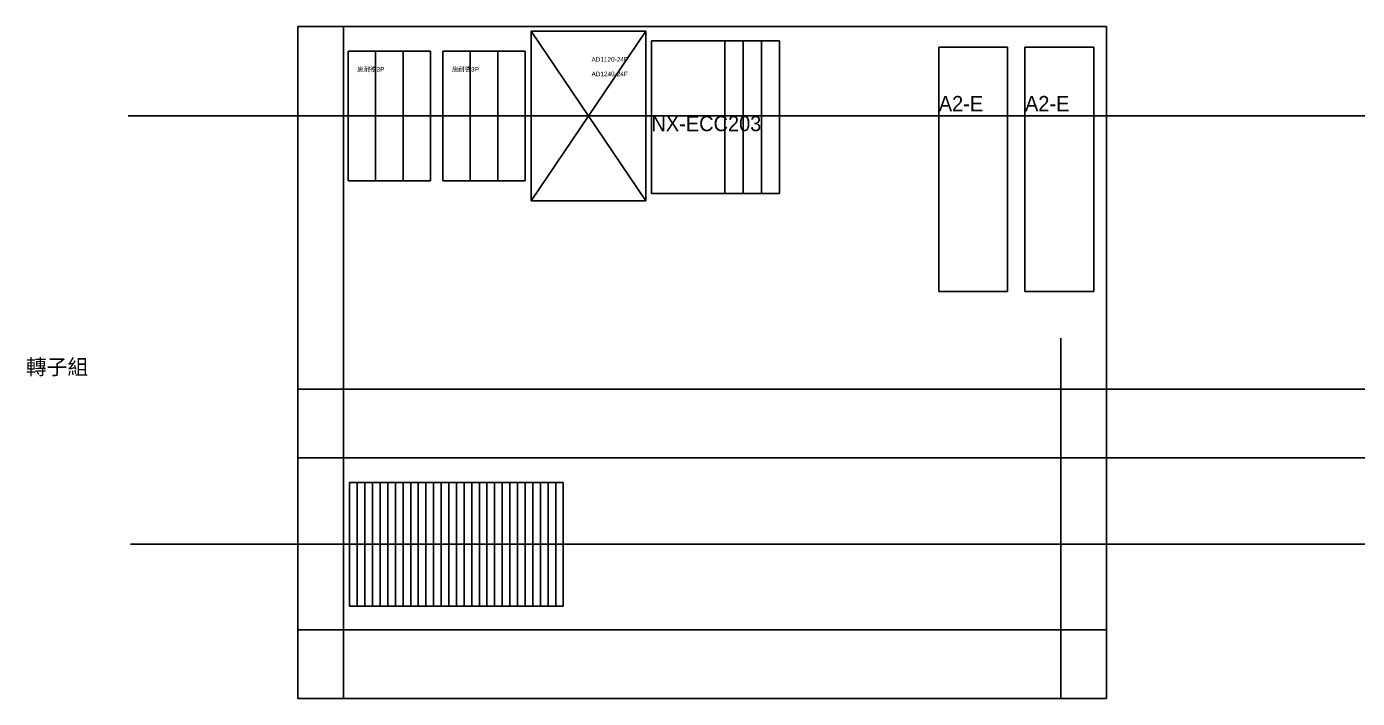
# Model space of a CAD drawing. Header units: millimetres. Extents: x -1938 to 2299, y -1655 to 1008.
# Drawn here: x 377 to 1249, y -761 to -321 of the extents above; entities that cross this region are included whole.
import ezdxf

# ---------------------------------------------------------------- set-up
doc = ezdxf.new("R2010")
doc.units = ezdxf.units.MM
doc.styles.add('註記', font='arial.ttf', dxfattribs={"height": 3})

msp = doc.modelspace()

# ---------------------------------------------------------------- linework, layer by layer
for p, q in [((1085, -321), (555, -321)), ((555, -761), (555, -321)), ((585, -761), (585, -321)), ((1085, -761), (1085, -321)), ((783, -324), (708, -324)), ((708, -324), (708, -435)), ((783, -324), (708, -435)), ((783, -435), (708, -324)), ((783, -324), (783, -435)), ((786.75, -330.26), (786.75, -430.26)), ((834.75, -330.26), (786.75, -330.26)), ((834.75, -330.26), (834.75, -430.26)), ((846.75, -330.26), (834.75, -330.26)), ((834.75, -330.26), (834.75, -430.26)), ((846.75, -430.26), (846.75, -330.26)), ((846.75, -330.26), (846.75, -430.26)), ((858.75, -330.26), (846.75, -330.26)), ((858.75, -430.26), (858.75, -330.26)), ((858.75, -330.26), (858.75, -430.26)), ((870.75, -330.26), (858.75, -330.26)), ((870.75, -430.26), (870.75, -330.26)), ((588, -422), (588, -337)), ((642, -337), (588, -337)), ((606, -422), (606, -337)), ((624, -422), (624, -337)), ((642, -422), (642, -337)), ((650, -422), (650, -337)), ((704, -337), (650, -337)), ((668, -422), (668, -337)), ((686, -422), (686, -337)), ((704, -422), (704, -337)), ((975, -334.5), (975, -494.5)), ((1020, -334.5), (975, -334.5)), ((1020, -494.5), (1020, -334.5)), ((1031.5, -334.5), (1031.5, -494.5)), ((1076.5, -334.5), (1031.5, -334.5)), ((1076.5, -494.5), (1076.5, -334.5)), ((444, -379.5), (2267.5, -379.5)), ((642, -422), (588, -422)), ((704, -422), (650, -422)), ((783, -435), (708, -435)), ((786.75, -430.26), (834.75, -430.26)), ((834.75, -430.26), (846.75, -430.26)), ((846.75, -430.26), (858.75, -430.26)), ((858.75, -430.26), (870.75, -430.26)), ((975, -494.5), (1020, -494.5)), ((1031.5, -494.5), (1076.5, -494.5)), ((1055, -761), (1055, -525)), ((2039.5, -558.5), (555, -558.5)), ((2039.5, -603.5), (555, -603.5)), ((589, -700.5), (589, -619.5)), ((589, -619.5), (594, -619.5)), ((594, -619.5), (594, -700.5)), ((594, -700.5), (594, -619.5)), ((594, -619.5), (599, -619.5)), ((599, -619.5), (599, -700.5)), ((599, -700.5), (599, -619.5)), ((599, -619.5), (604, -619.5)), ((604, -619.5), (604, -700.5)), ((604, -700.5), (604, -619.5)), ((604, -619.5), (609, -619.5)), ((609, -619.5), (609, -700.5)), ((609, -700.5), (609, -619.5)), ((609, -619.5), (614, -619.5)), ((614, -619.5), (614, -700.5)), ((614, -700.5), (614, -619.5)), ((614, -619.5), (619, -619.5)), ((619, -619.5), (619, -700.5)), ((619, -700.5), (619, -619.5)), ((619, -619.5), (624, -619.5)), ((624, -619.5), (624, -700.5)), ((624, -700.5), (624, -619.5)), ((624, -619.5), (629, -619.5)), ((629, -619.5), (629, -700.5)), ((629, -700.5), (629, -619.5)), ((629, -619.5), (634, -619.5)), ((634, -619.5), (634, -700.5)), ((634, -700.5), (634, -619.5)), ((634, -619.5), (639, -619.5)), ((639, -619.5), (639, -700.5)), ((639, -700.5), (639, -619.5)), ((639, -619.5), (644, -619.5)), ((644, -619.5), (644, -700.5)), ((644, -700.5), (644, -619.5)), ((644, -619.5), (649, -619.5)), ((649, -619.5), (649, -700.5)), ((649, -700.5), (649, -619.5)), ((649, -619.5), (654, -619.5)), ((654, -619.5), (654, -700.5)), ((654, -700.5), (654, -619.5)), ((654, -619.5), (659, -619.5)), ((659, -619.5), (659, -700.5)), ((659, -700.5), (659, -619.5)), ((659, -619.5), (664, -619.5)), ((664, -619.5), (664, -700.5)), ((664, -700.5), (664, -619.5)), ((664, -619.5), (669, -619.5)), ((669, -619.5), (669, -700.5)), ((669, -700.5), (669, -619.5)), ((669, -619.5), (674, -619.5)), ((674, -619.5), (674, -700.5)), ((674, -700.5), (674, -619.5)), ((674, -619.5), (679, -619.5)), ((679, -619.5), (679, -700.5)), ((679, -700.5), (679, -619.5)), ((679, -619.5), (684, -619.5)), ((684, -619.5), (684, -700.5)), ((684, -700.5), (684, -619.5)), ((684, -619.5), (689, -619.5)), ((689, -619.5), (689, -700.5)), ((689, -700.5), (689, -619.5)), ((689, -619.5), (694, -619.5)), ((694, -619.5), (694, -700.5)), ((694, -619.5), (699, -619.5)), ((699, -619.5), (699, -700.5)), ((699, -619.5), (704, -619.5)), ((704, -619.5), (704, -700.5)), ((704, -619.5), (709, -619.5)), ((709, -619.5), (709, -700.5)), ((709, -619.5), (714, -619.5)), ((714, -619.5), (714, -700.5)), ((714, -619.5), (719, -619.5)), ((719, -619.5), (719, -700.5)), ((719, -619.5), (724, -619.5)), ((724, -619.5), (724, -700.5)), ((724, -619.5), (729, -619.5)), ((729, -619.5), (729, -700.5)), ((445.5, -660), (2269, -660)), ((589, -700.5), (594, -700.5)), ((594, -700.5), (599, -700.5)), ((599, -700.5), (604, -700.5)), ((604, -700.5), (609, -700.5)), ((609, -700.5), (614, -700.5)), ((614, -700.5), (619, -700.5)), ((619, -700.5), (624, -700.5)), ((624, -700.5), (629, -700.5)), ((629, -700.5), (634, -700.5)), ((634, -700.5), (639, -700.5)), ((639, -700.5), (644, -700.5)), ((644, -700.5), (649, -700.5)), ((649, -700.5), (654, -700.5)), ((654, -700.5), (659, -700.5)), ((659, -700.5), (664, -700.5)), ((664, -700.5), (669, -700.5)), ((669, -700.5), (674, -700.5)), ((674, -700.5), (679, -700.5)), ((679, -700.5), (684, -700.5)), ((684, -700.5), (689, -700.5)), ((689, -700.5), (694, -700.5)), ((694, -700.5), (699, -700.5)), ((699, -700.5), (704, -700.5)), ((704, -700.5), (709, -700.5)), ((709, -700.5), (714, -700.5)), ((714, -700.5), (719, -700.5)), ((719, -700.5), (724, -700.5)), ((724, -700.5), (729, -700.5)), ((555, -716), (1085, -716)), ((555, -761), (1085, -761))]:
    msp.add_line(p, q)

# ---------------------------------------------------------------- texts
at = {"attachment_point": 1, "style": '註記'}
for s, width, insert, char_height in [('{\\fPMingLiU|b0|i0|c136|p18;施耐德}3P', 29, (594, -347.5), 3), ('{\\fPMingLiU|b0|i0|c136|p18;施耐德}3P', 29, (656, -347.5), 3), ('AD1120-24F', 37.5, (747.5, -341), 3), ('AD1240-24F', 37.5, (747.5, -350.5), 3), ('{\\fPMingLiU|b0|i0|c136|p18;A2-E}', 36.5, (975, -366.41), 10), ('{\\fPMingLiU|b0|i0|c136|p18;A2-E}', 36.5, (1031.5, -366.41), 10), ('{\\fPMingLiU|b0|i0|c136|p18;NX-ECC203}', 41.5, (786.75, -379.5), 10), ('{\\fPMingLiU|b0|i0|c136|p18;轉子組}', 57.5, (376.84, -538.91), 10)]:
    msp.add_mtext_dynamic_manual_height_columns(s, width=width, gutter_width=15, heights=[0], dxfattribs=dict(at, insert=insert, char_height=char_height))

doc.saveas('drawing.dxf')
